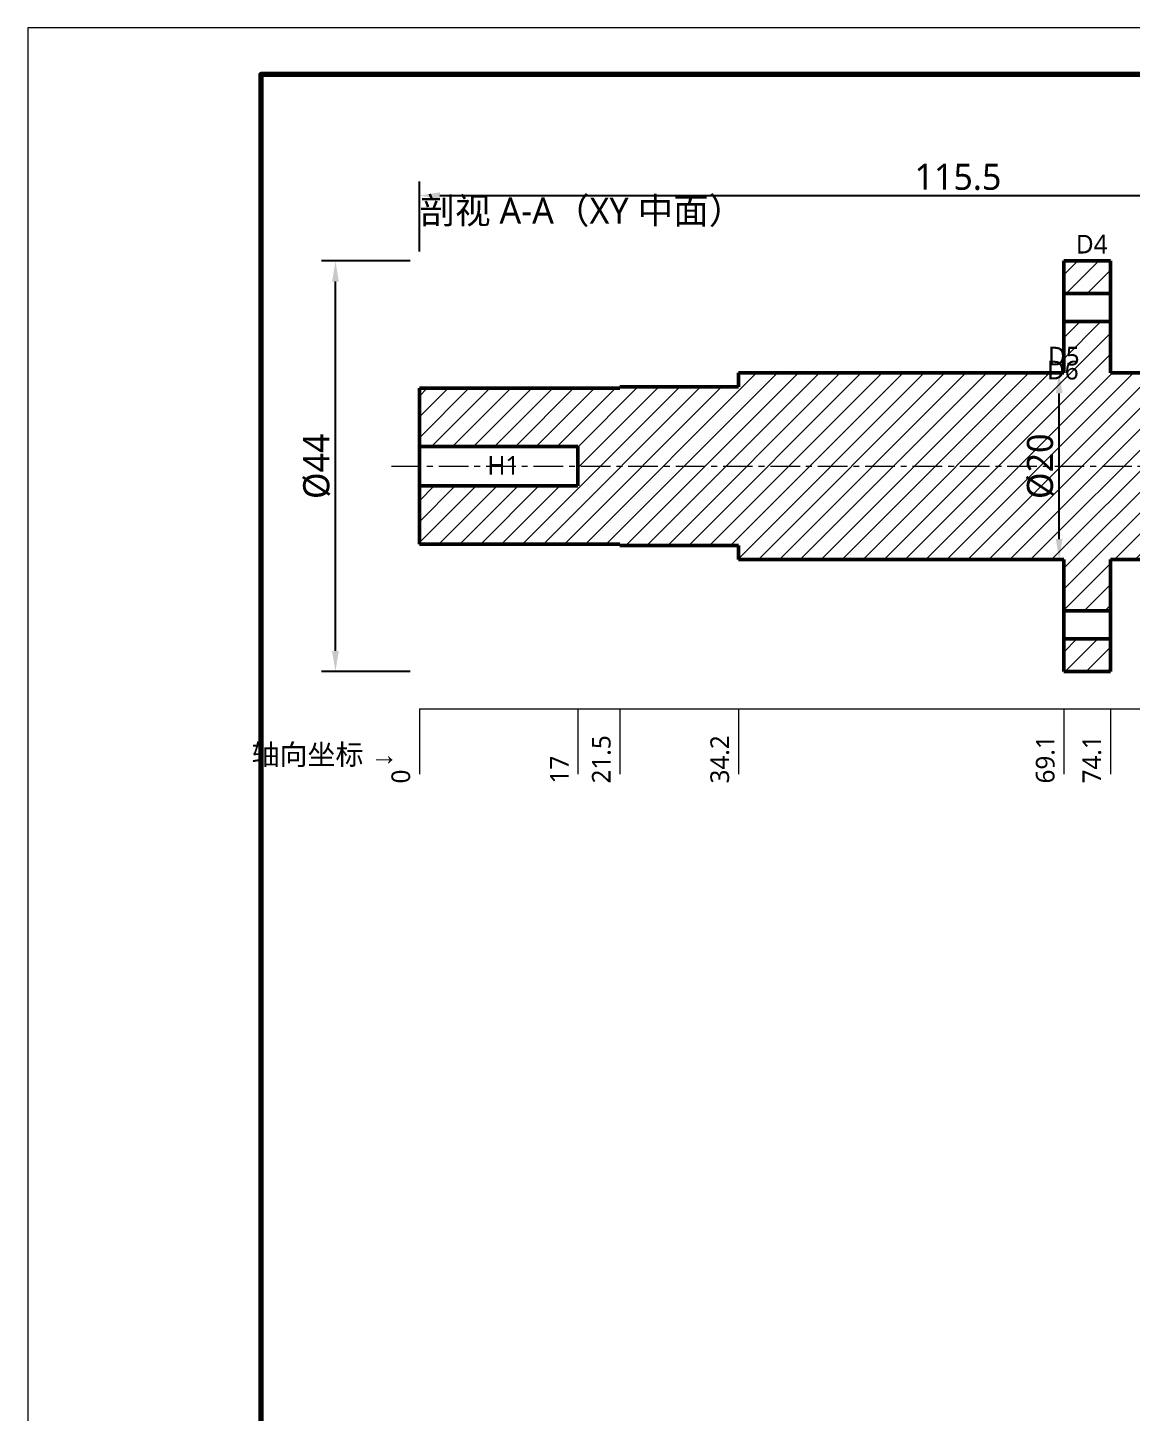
# Model space of a CAD drawing. Header units: millimetres. Extents: x 0 to 420, y 0 to 297.
# Drawn here: x 0 to 118.4, y 148.5 to 297 of the extents above; entities that cross this region are included whole.
import ezdxf

# ---------------------------------------------------------------- set-up
doc = ezdxf.new("R2010")
doc.units = ezdxf.units.MM
doc.linetypes.add('CENTER', pattern=[5.08, 3.175, -0.635, 0.635, -0.635])
for name, color, linetype, lineweight in [('CENTER', 1, 'CENTER', 18), ('DIM', 3, 'CONTINUOUS', 18), ('FRAME', 7, 'CONTINUOUS', 70), ('HATCH', 8, 'CONTINUOUS', 13), ('TEXT', 7, 'CONTINUOUS', 25), ('VISIBLE', 7, 'CONTINUOUS', 50)]:
    doc.layers.add(name, color=color, linetype=linetype, lineweight=lineweight)
doc.styles.add('CJK', font='NotoSansCJK-Regular.ttc')
doc.dimstyles.new('GB', dxfattribs={"dimtxt": 2.8, "dimasz": 2.2, "dimexe": 1.5, "dimexo": 1, "dimgap": 0.6, "dimtad": 1, "dimlfac": 100, "dimzin": 12, "dimdsep": 46, "dimtxsty": 'CJK', "dimcen": 2.5, "dimazin": 3, "dimtfac": 0.5, "dimtmove": 2, "dimatfit": 3})

msp = doc.modelspace()

# ---------------------------------------------------------------- hatches: boundary and pattern name
at = {"layer": 'HATCH'}
h = msp.add_hatch(dxfattribs=at)
h.set_pattern_fill('ANSI31', scale=0.5)
h.paths.add_polyline_path([(116.1, 272), (115.79091, 272), (115.48182, 272), (115.17273, 272), (114.86364, 272), (114.55455, 272), (114.24545, 272), (113.93636, 272), (113.62727, 272), (113.31818, 272), (113.00909, 272), (112.7, 272), (112.39091, 272), (112.08182, 272), (111.77273, 272), (111.46364, 272), (111.15455, 272), (111.1, 271.74545), (111.1, 271.43636), (111.1, 271.12727), (111.1, 270.81818), (111.1, 270.50909), (111.1, 270.2), (111.1, 269.89091), (111.1, 269.58182), (111.1, 269.27273), (111.1, 268.96364), (111.1, 268.65455), (111.25455, 268.5), (111.56364, 268.5), (111.87273, 268.5), (112.18182, 268.5), (112.49091, 268.5), (112.8, 268.5), (113.10909, 268.5), (113.41818, 268.5), (113.72727, 268.5), (114.03636, 268.5), (114.34545, 268.5), (114.65455, 268.5), (114.96364, 268.5), (115.27273, 268.5), (115.58182, 268.5), (115.89091, 268.5), (116.1, 268.6), (116.1, 268.90909), (116.1, 269.21818), (116.1, 269.52727), (116.1, 269.83636), (116.1, 270.14545), (116.1, 270.45455), (116.1, 270.76364), (116.1, 271.07273), (116.1, 271.38182), (116.1, 271.69091), (116.1, 272)])
h = msp.add_hatch(dxfattribs=at)
h.set_pattern_fill('ANSI31', scale=0.5)
h.paths.add_polyline_path([(111.1, 260), (110.27644, 260), (109.45288, 260), (108.62932, 260), (107.80576, 260), (106.98221, 260), (106.15865, 260), (105.33509, 260), (104.51153, 260), (103.68797, 260), (102.86441, 260), (102.04085, 260), (101.21729, 260), (100.39373, 260), (99.57018, 260), (98.74662, 260), (97.92306, 260), (97.0995, 260), (96.27594, 260), (95.45238, 260), (94.62882, 260), (93.80526, 260), (92.9817, 260), (92.15815, 260), (91.33459, 260), (90.51103, 260), (89.68747, 260), (88.86391, 260), (88.04035, 260), (87.21679, 260), (86.39323, 260), (85.56967, 260), (84.74612, 260), (83.92256, 260), (83.099, 260), (82.27544, 260), (81.45188, 260), (80.62832, 260), (79.80476, 260), (78.9812, 260), (78.15764, 260), (77.33409, 260), (76.51053, 260), (76.2, 259.48697), (76.2, 258.66341), (75.53985, 258.5), (74.71629, 258.5), (73.89273, 258.5), (73.06917, 258.5), (72.24561, 258.5), (71.42206, 258.5), (70.5985, 258.5), (69.77494, 258.5), (68.95138, 258.5), (68.12782, 258.5), (67.30426, 258.5), (66.4807, 258.5), (65.65714, 258.5), (64.83358, 258.5), (64.01003, 258.5), (63.33517, 258.35129), (62.51162, 258.35129), (61.68806, 258.35129), (60.8645, 258.35129), (60.04094, 258.35129), (59.21738, 258.35129), (58.39382, 258.35129), (57.57026, 258.35129), (56.7467, 258.35129), (55.92314, 258.35129), (55.09958, 258.35129), (54.27603, 258.35129), (53.45247, 258.35129), (52.62891, 258.35129), (51.80535, 258.35129), (50.98179, 258.35129), (50.15823, 258.35129), (49.33467, 258.35129), (48.51111, 258.35129), (47.68755, 258.35129), (46.864, 258.35129), (46.04044, 258.35129), (45.21688, 258.35129), (44.39332, 258.35129), (43.56976, 258.35129), (42.7462, 258.35129), (42, 258.27393), (42, 257.45038), (42, 256.62682), (42, 255.80326), (42, 254.9797), (42, 254.15614), (42, 253.33258), (42, 252.50902), (42.41454, 252.1), (43.2381, 252.1), (44.06165, 252.1), (44.88521, 252.1), (45.70877, 252.1), (46.53233, 252.1), (47.35589, 252.1), (48.17945, 252.1), (49.00301, 252.1), (49.82657, 252.1), (50.65013, 252.1), (51.47368, 252.1), (52.29724, 252.1), (53.1208, 252.1), (53.94436, 252.1), (54.76792, 252.1), (55.59148, 252.1), (56.41504, 252.1), (57.2386, 252.1), (58.06216, 252.1), (58.88571, 252.1), (59, 251.39073), (59, 250.56717), (59, 249.74361), (59, 248.92005), (59, 248.09649), (58.37293, 247.9), (57.54937, 247.9), (56.72581, 247.9), (55.90226, 247.9), (55.0787, 247.9), (54.25514, 247.9), (53.43158, 247.9), (52.60802, 247.9), (51.78446, 247.9), (50.9609, 247.9), (50.13734, 247.9), (49.31378, 247.9), (48.49023, 247.9), (47.66667, 247.9), (46.84311, 247.9), (46.01955, 247.9), (45.19599, 247.9), (44.37243, 247.9), (43.54887, 247.9), (42.72531, 247.9), (42, 247.80175), (42, 246.9782), (42, 246.15464), (42, 245.33108), (42, 244.50752), (42, 243.68396), (42, 242.8604), (42, 242.03684), (42.43542, 241.64871), (43.25898, 241.64871), (44.08254, 241.64871), (44.9061, 241.64871), (45.72966, 241.64871), (46.55322, 241.64871), (47.37678, 241.64871), (48.20034, 241.64871), (49.0239, 241.64871), (49.84745, 241.64871), (50.67101, 241.64871), (51.49457, 241.64871), (52.31813, 241.64871), (53.14169, 241.64871), (53.96525, 241.64871), (54.78881, 241.64871), (55.61237, 241.64871), (56.43593, 241.64871), (57.25948, 241.64871), (58.08304, 241.64871), (58.9066, 241.64871), (59.73016, 241.64871), (60.55372, 241.64871), (61.37728, 241.64871), (62.20084, 241.64871), (63.0244, 241.64871), (63.69925, 241.5), (64.52281, 241.5), (65.34637, 241.5), (66.16992, 241.5), (66.99348, 241.5), (67.81704, 241.5), (68.6406, 241.5), (69.46416, 241.5), (70.28772, 241.5), (71.11128, 241.5), (71.93484, 241.5), (72.7584, 241.5), (73.58195, 241.5), (74.40551, 241.5), (75.22907, 241.5), (76.05263, 241.5), (76.2, 240.82381), (76.2, 240.00025), (77.02331, 240), (77.84687, 240), (78.67043, 240), (79.49398, 240), (80.31754, 240), (81.1411, 240), (81.96466, 240), (82.78822, 240), (83.61178, 240), (84.43534, 240), (85.2589, 240), (86.08246, 240), (86.90602, 240), (87.72957, 240), (88.55313, 240), (89.37669, 240), (90.20025, 240), (91.02381, 240), (91.84737, 240), (92.67093, 240), (93.49449, 240), (94.31805, 240), (95.1416, 240), (95.96516, 240), (96.78872, 240), (97.61228, 240), (98.43584, 240), (99.2594, 240), (100.08296, 240), (100.90652, 240), (101.73008, 240), (102.55363, 240), (103.37719, 240), (104.20075, 240), (105.02431, 240), (105.84787, 240), (106.67143, 240), (107.49499, 240), (108.31855, 240), (109.14211, 240), (109.96566, 240), (110.78922, 240), (111.1, 239.48722), (111.1, 238.66366), (111.1, 237.8401), (111.1, 237.01654), (111.1, 236.19298), (111.1, 235.36942), (111.1, 234.54586), (111.87769, 234.5), (112.70125, 234.5), (113.52481, 234.5), (114.34837, 234.5), (115.17193, 234.5), (115.99549, 234.5), (116.1, 235.21905), (116.1, 236.04261), (116.1, 236.86617), (116.1, 237.68972), (116.1, 238.51328), (116.1, 239.33684), (116.2604, 240), (117.08396, 240), (117.90752, 240), (118.73108, 240), (119.55464, 240), (120.3782, 240), (121.20175, 240), (122.02531, 240), (122.84887, 240), (123.67243, 240), (124.49599, 240), (125.31955, 240), (126.14311, 240), (126.96667, 240), (127.79023, 240), (128.61378, 240), (129.43734, 240), (130.2609, 240), (131.08446, 240), (131.90802, 240), (132.73158, 240), (133.55514, 240), (134.3787, 240), (135.20226, 240), (136.02581, 240), (136.84937, 240), (137.67293, 240), (138.49649, 240), (139.32005, 240), (140.14361, 240), (140.96717, 240), (141.79073, 240), (142.61429, 240), (143.43784, 240), (144.2614, 240), (145, 240.08496), (145, 240.90852), (145.23208, 241.5), (146.05564, 241.5), (146.8792, 241.5), (147.70276, 241.5), (148.52632, 241.5), (149.34987, 241.5), (150.17343, 241.5), (150.99699, 241.5), (151.82055, 241.5), (152.64411, 241.5), (153.46767, 241.5), (154.29123, 241.5), (155.05, 241.56479), (155.53835, 241.9), (156.15, 241.6881), (156.78546, 241.5), (157.5, 241.60902), (157.5, 242.43258), (157.5, 243.25614), (157.5, 244.0797), (157.5, 244.90326), (157.5, 245.72682), (157.5, 246.55038), (157.5, 247.37393), (157.5, 248.19749), (157.5, 249.02105), (157.5, 249.84461), (157.5, 250.66817), (157.5, 251.49173), (157.5, 252.31529), (157.5, 253.13885), (157.5, 253.96241), (157.5, 254.78596), (157.5, 255.60952), (157.5, 256.43308), (157.5, 257.25664), (157.5, 258.0802), (157.09624, 258.5), (156.27268, 258.5), (155.84912, 258.1), (155.05, 258.12444), (154.60201, 258.5), (153.77845, 258.5), (152.95489, 258.5), (152.13133, 258.5), (151.30777, 258.5), (150.48421, 258.5), (149.66065, 258.5), (148.83709, 258.5), (148.01353, 258.5), (147.18997, 258.5), (146.36642, 258.5), (145.54286, 258.5), (145, 258.7807), (145, 259.60426), (144.57218, 260), (143.74862, 260), (142.92506, 260), (142.1015, 260), (141.27794, 260), (140.45439, 260), (139.63083, 260), (138.80727, 260), (137.98371, 260), (137.16015, 260), (136.33659, 260), (135.51303, 260), (134.68947, 260), (133.86591, 260), (133.04236, 260), (132.2188, 260), (131.39524, 260), (130.57168, 260), (129.74812, 260), (128.92456, 260), (128.101, 260), (127.27744, 260), (126.45388, 260), (125.63033, 260), (124.80677, 260), (123.98321, 260), (123.15965, 260), (122.33609, 260), (121.51253, 260), (120.68897, 260), (119.86541, 260), (119.04185, 260), (118.2183, 260), (117.39474, 260), (116.57118, 260), (116.1, 260.35238), (116.1, 261.17594), (116.1, 261.9995), (116.1, 262.82306), (116.1, 263.64662), (116.1, 264.47018), (116.1, 265.29373), (115.48271, 265.5), (114.65915, 265.5), (113.83559, 265.5), (113.01203, 265.5), (112.18847, 265.5), (111.36491, 265.5), (111.1, 264.94135), (111.1, 264.11779), (111.1, 263.29424), (111.1, 262.47068), (111.1, 261.64712), (111.1, 260.82356), (111.1, 260)])
h = msp.add_hatch(dxfattribs=at)
h.set_pattern_fill('ANSI31', scale=0.5)
h.paths.add_polyline_path([(111.1, 228), (111.40909, 228), (111.71818, 228), (112.02727, 228), (112.33636, 228), (112.64545, 228), (112.95455, 228), (113.26364, 228), (113.57273, 228), (113.88182, 228), (114.19091, 228), (114.5, 228), (114.80909, 228), (115.11818, 228), (115.42727, 228), (115.73636, 228), (116.04545, 228), (116.1, 228.25455), (116.1, 228.56364), (116.1, 228.87273), (116.1, 229.18182), (116.1, 229.49091), (116.1, 229.8), (116.1, 230.10909), (116.1, 230.41818), (116.1, 230.72727), (116.1, 231.03636), (116.1, 231.34545), (115.94545, 231.5), (115.63636, 231.5), (115.32727, 231.5), (115.01818, 231.5), (114.70909, 231.5), (114.4, 231.5), (114.09091, 231.5), (113.78182, 231.5), (113.47273, 231.5), (113.16364, 231.5), (112.85455, 231.5), (112.54545, 231.5), (112.23636, 231.5), (111.92727, 231.5), (111.61818, 231.5), (111.30909, 231.5), (111.1, 231.4), (111.1, 231.09091), (111.1, 230.78182), (111.1, 230.47273), (111.1, 230.16364), (111.1, 229.85455), (111.1, 229.54545), (111.1, 229.23636), (111.1, 228.92727), (111.1, 228.61818), (111.1, 228.30909), (111.1, 228)])

# ---------------------------------------------------------------- linework, layer by layer
at = {"layer": 'CENTER'}
msp.add_line((39, 250), (160.5, 250), dxfattribs=at)
at = {"layer": 'DIM'}
for p, q in [((42, 224), (42, 217)), ((42, 224), (155.05, 224)), ((59, 224), (59, 217)), ((63.5, 224), (63.5, 217)), ((76.2, 224), (76.2, 217)), ((111.1, 224), (111.1, 217)), ((116.1, 224), (116.1, 217))]:
    msp.add_line(p, q, dxfattribs=at)
at = {"layer": 'FRAME', "lineweight": 18}
msp.add_lwpolyline([(0, 0), (420, 0), (420, 297), (0, 297)], close=True, dxfattribs=at)
at = {"layer": 'FRAME'}
msp.add_lwpolyline([(25, 5), (415, 5), (415, 292), (25, 292)], close=True, dxfattribs=at)
at = {"layer": 'VISIBLE'}
for points in [[(111.1, 272), (111.1, 268.5)], [(111.1, 272), (116.1, 272)], [(116.1, 272), (116.1, 268.5)], [(111.1, 268.5), (111.1, 268.49581)], [(111.1, 268.5), (116.1, 268.5)], [(111.1, 268.49581), (111.1, 268.48325)], [(111.1, 268.48325), (111.1, 268.46239)], [(111.1, 268.46239), (111.1, 268.43336)], [(111.1, 268.43336), (111.1, 268.39631)], [(111.1, 268.39631), (111.1, 268.35145)], [(111.1, 268.35145), (111.1, 268.29904)], [(111.1, 268.29904), (111.1, 268.23936)], [(111.1, 268.23936), (111.1, 268.17275)], [(111.1, 268.17275), (111.1, 268.09958)], [(111.1, 268.09958), (111.1, 268.02026)], [(111.1, 268.02026), (111.1, 267.93523)], [(111.1, 267.93523), (111.1, 267.84498)], [(111.1, 267.84498), (111.1, 267.75)], [(111.1, 267.75), (111.1, 267.65083)], [(111.1, 267.65083), (111.1, 267.54801)], [(111.1, 267.54801), (111.1, 267.44213)], [(111.1, 267.44213), (111.1, 267.33378)], [(111.1, 267.33378), (111.1, 267.22356)], [(116.1, 268.5), (116.1, 268.49581)], [(116.1, 268.49581), (116.1, 268.48325)], [(116.1, 268.48325), (116.1, 268.46239)], [(116.1, 268.46239), (116.1, 268.43336)], [(116.1, 268.43336), (116.1, 268.39631)], [(116.1, 268.39631), (116.1, 268.35145)], [(116.1, 268.35145), (116.1, 268.29904)], [(116.1, 268.29904), (116.1, 268.23936)], [(116.1, 268.23936), (116.1, 268.17275)], [(116.1, 268.17275), (116.1, 268.09958)], [(116.1, 268.09958), (116.1, 268.02026)], [(116.1, 268.02026), (116.1, 267.93523)], [(116.1, 267.93523), (116.1, 267.84498)], [(116.1, 267.84498), (116.1, 267.75)], [(116.1, 267.75), (116.1, 267.65083)], [(116.1, 267.65083), (116.1, 267.54801)], [(116.1, 267.54801), (116.1, 267.44213)], [(116.1, 267.44213), (116.1, 267.33378)], [(116.1, 267.33378), (116.1, 267.22356)], [(111.1, 267.22356), (111.1, 267.1121)], [(111.1, 267.1121), (111.1, 267)], [(111.1, 267), (111.1, 266.8879)], [(111.1, 266.8879), (111.1, 266.77644)], [(111.1, 266.77644), (111.1, 266.66622)], [(111.1, 266.66622), (111.1, 266.55787)], [(111.1, 266.55787), (111.1, 266.45199)], [(111.1, 266.45199), (111.1, 266.34917)], [(111.1, 266.34917), (111.1, 266.25)], [(111.1, 266.25), (111.1, 266.15502)], [(111.1, 266.25), (111.1, 266.15502)], [(111.1, 266.15502), (111.1, 266.06477)], [(111.1, 266.06477), (111.1, 265.97974)], [(111.1, 265.97974), (111.1, 265.90042)], [(111.1, 265.97974), (111.1, 265.90042)], [(111.1, 265.90042), (111.1, 265.82725)], [(111.1, 265.82725), (111.1, 265.70096)], [(111.1, 265.82725), (111.1, 265.76064)], [(116.1, 267.22356), (116.1, 267.1121)], [(116.1, 267.1121), (116.1, 267)], [(116.1, 267), (116.1, 266.8879)], [(116.1, 266.8879), (116.1, 266.77644)], [(116.1, 266.77644), (116.1, 266.66622)], [(116.1, 266.66622), (116.1, 266.55787)], [(116.1, 266.55787), (116.1, 266.45199)], [(116.1, 266.45199), (116.1, 266.34917)], [(116.1, 266.34917), (116.1, 266.25)], [(116.1, 266.25), (116.1, 266.15502)], [(116.1, 266.25), (116.1, 266.15502)], [(116.1, 266.15502), (116.1, 266.06477)], [(116.1, 266.06477), (116.1, 265.97974)], [(116.1, 265.97974), (116.1, 265.90042)], [(116.1, 265.97974), (116.1, 265.90042)], [(116.1, 265.90042), (116.1, 265.82725)], [(116.1, 265.82725), (116.1, 265.70096)], [(116.1, 265.82725), (116.1, 265.76064)], [(111.1, 265.76064), (111.1, 265.70096)], [(111.1, 265.70096), (111.1, 265.64855)], [(111.1, 265.64855), (111.1, 265.56664)], [(111.1, 265.64855), (111.1, 265.60369)], [(111.1, 265.60369), (111.1, 265.56664)], [(111.1, 265.56664), (111.1, 265.53761)], [(111.1, 265.53761), (111.1, 265.5)], [(111.1, 265.53761), (111.1, 265.51675)], [(111.1, 265.51675), (111.1, 265.50419)], [(111.1, 265.50419), (111.1, 265.5)], [(116.1, 265.5), (111.1, 265.5)], [(111.1, 265.5), (111.1, 260)], [(116.1, 265.76064), (116.1, 265.70096)], [(116.1, 265.70096), (116.1, 265.64855)], [(116.1, 265.64855), (116.1, 265.56664)], [(116.1, 265.64855), (116.1, 265.60369)], [(116.1, 265.60369), (116.1, 265.56664)], [(116.1, 265.56664), (116.1, 265.53761)], [(116.1, 265.53761), (116.1, 265.5)], [(116.1, 265.53761), (116.1, 265.51675)], [(116.1, 265.51675), (116.1, 265.50419)], [(116.1, 265.50419), (116.1, 265.5)], [(116.1, 265.5), (116.1, 260)], [(76.2, 260), (76.2, 258.5)], [(76.2, 260), (111.1, 260)], [(116.1, 260), (145, 260)], [(63.5, 258.5), (76.2, 258.5)], [(63.5, 258.5), (63.5, 258.35129)], [(63.5, 258.35129), (42, 258.35129)], [(42, 258.35129), (42, 252.1)], [(42, 252.1), (42, 252.09413)], [(59, 252.1), (42, 252.1)], [(42, 252.09413), (42, 252.07654)], [(42, 252.07654), (42, 252.04735)], [(42, 252.04735), (42, 252.0067)], [(42, 252.0067), (42, 251.95483)], [(42, 251.95483), (42, 251.89203)], [(42, 251.89203), (42, 251.81865)], [(42, 251.81865), (42, 251.7351)], [(42, 251.7351), (42, 251.64185)], [(42, 251.64185), (42, 251.53941)], [(42, 251.53941), (42, 251.42836)], [(42, 251.42836), (42, 251.30933)], [(42, 251.30933), (42, 251.18297)], [(42, 251.18297), (42, 251.05)], [(42, 251.05), (42, 250.91116)], [(59, 252.1), (59, 247.9)], [(42, 250.91116), (42, 250.76722)], [(42, 250.76722), (42, 250.61899)], [(42, 250.61899), (42, 250.46729)], [(42, 250.46729), (42, 250.31299)], [(42, 250.31299), (42, 250.15693)], [(42, 250.15693), (42, 250)], [(42, 250), (42, 249.84307)], [(42, 249.84307), (42, 249.68701)], [(42, 249.68701), (42, 249.53271)], [(42, 249.53271), (42, 249.38101)], [(42, 249.38101), (42, 249.23278)], [(42, 249.23278), (42, 249.08884)], [(42, 249.08884), (42, 248.95)], [(42, 248.95), (42, 248.81703)], [(42, 248.81703), (42, 248.69067)], [(42, 248.69067), (42, 248.57164)], [(42, 248.57164), (42, 248.46059)], [(42, 248.46059), (42, 248.35815)], [(42, 248.35815), (42, 248.2649)], [(42, 248.2649), (42, 248.18135)], [(42, 248.18135), (42, 248.10797)], [(42, 248.10797), (42, 248.04517)], [(42, 248.04517), (42, 247.9933)], [(42, 247.9933), (42, 247.95265)], [(42, 247.95265), (42, 247.92346)], [(42, 247.92346), (42, 247.90587)], [(42, 247.90587), (42, 247.9)], [(59, 247.9), (42, 247.9)], [(42, 247.9), (42, 241.64871)], [(42, 241.64871), (63.5, 241.64871)], [(63.5, 241.64871), (63.5, 241.5)], [(76.2, 241.5), (63.5, 241.5)], [(76.2, 241.5), (76.2, 240)], [(111.1, 240), (76.2, 240)], [(111.1, 240), (111.1, 234.5)], [(145, 240), (116.1, 240)], [(116.1, 240), (116.1, 234.5)], [(111.1, 234.5), (116.1, 234.5)], [(111.1, 234.5), (111.1, 234.46239)], [(111.1, 234.5), (111.1, 234.49581)], [(111.1, 234.49581), (111.1, 234.48325)], [(111.1, 234.48325), (111.1, 234.46239)], [(111.1, 234.46239), (111.1, 234.43336)], [(111.1, 234.43336), (111.1, 234.35145)], [(111.1, 234.43336), (111.1, 234.39631)], [(111.1, 234.39631), (111.1, 234.35145)], [(111.1, 234.35145), (111.1, 234.29904)], [(111.1, 234.29904), (111.1, 234.17275)], [(111.1, 234.29904), (111.1, 234.23936)], [(111.1, 234.23936), (111.1, 234.17275)], [(111.1, 234.17275), (111.1, 234.09958)], [(111.1, 234.09958), (111.1, 234.02026)], [(111.1, 234.09958), (111.1, 234.02026)], [(111.1, 234.02026), (111.1, 233.93523)], [(111.1, 233.93523), (111.1, 233.84498)], [(111.1, 233.84498), (111.1, 233.75)], [(111.1, 233.84498), (111.1, 233.75)], [(111.1, 233.75), (111.1, 233.65083)], [(111.1, 233.65083), (111.1, 233.54801)], [(111.1, 233.54801), (111.1, 233.44213)], [(111.1, 233.44213), (111.1, 233.33378)], [(111.1, 233.33378), (111.1, 233.22356)], [(111.1, 233.22356), (111.1, 233.1121)], [(116.1, 234.5), (116.1, 234.46239)], [(116.1, 234.5), (116.1, 234.49581)], [(116.1, 234.49581), (116.1, 234.48325)], [(116.1, 234.48325), (116.1, 234.46239)], [(116.1, 234.46239), (116.1, 234.43336)], [(116.1, 234.43336), (116.1, 234.35145)], [(116.1, 234.43336), (116.1, 234.39631)], [(116.1, 234.39631), (116.1, 234.35145)], [(116.1, 234.35145), (116.1, 234.29904)], [(116.1, 234.29904), (116.1, 234.17275)], [(116.1, 234.29904), (116.1, 234.23936)], [(116.1, 234.23936), (116.1, 234.17275)], [(116.1, 234.17275), (116.1, 234.09958)], [(116.1, 234.09958), (116.1, 234.02026)], [(116.1, 234.09958), (116.1, 234.02026)], [(116.1, 234.02026), (116.1, 233.93523)], [(116.1, 233.93523), (116.1, 233.84498)], [(116.1, 233.84498), (116.1, 233.75)], [(116.1, 233.84498), (116.1, 233.75)], [(116.1, 233.75), (116.1, 233.65083)], [(116.1, 233.65083), (116.1, 233.54801)], [(116.1, 233.54801), (116.1, 233.44213)], [(116.1, 233.44213), (116.1, 233.33378)], [(116.1, 233.33378), (116.1, 233.22356)], [(116.1, 233.22356), (116.1, 233.1121)], [(111.1, 233.1121), (111.1, 233)], [(111.1, 233), (111.1, 232.8879)], [(111.1, 232.8879), (111.1, 232.77644)], [(111.1, 232.77644), (111.1, 232.66622)], [(111.1, 232.66622), (111.1, 232.55787)], [(111.1, 232.55787), (111.1, 232.45199)], [(111.1, 232.45199), (111.1, 232.34917)], [(111.1, 232.34917), (111.1, 232.25)], [(111.1, 232.25), (111.1, 232.15502)], [(111.1, 232.15502), (111.1, 232.06477)], [(111.1, 232.06477), (111.1, 231.97974)], [(111.1, 231.97974), (111.1, 231.90042)], [(111.1, 231.90042), (111.1, 231.82725)], [(111.1, 231.82725), (111.1, 231.76064)], [(111.1, 231.76064), (111.1, 231.70096)], [(111.1, 231.70096), (111.1, 231.64855)], [(116.1, 233.1121), (116.1, 233)], [(116.1, 233), (116.1, 232.8879)], [(116.1, 232.8879), (116.1, 232.77644)], [(116.1, 232.77644), (116.1, 232.66622)], [(116.1, 232.66622), (116.1, 232.55787)], [(116.1, 232.55787), (116.1, 232.45199)], [(116.1, 232.45199), (116.1, 232.34917)], [(116.1, 232.34917), (116.1, 232.25)], [(116.1, 232.25), (116.1, 232.15502)], [(116.1, 232.15502), (116.1, 232.06477)], [(116.1, 232.06477), (116.1, 231.97974)], [(116.1, 231.97974), (116.1, 231.90042)], [(116.1, 231.90042), (116.1, 231.82725)], [(116.1, 231.82725), (116.1, 231.76064)], [(116.1, 231.76064), (116.1, 231.70096)], [(116.1, 231.70096), (116.1, 231.64855)], [(111.1, 231.64855), (111.1, 231.60369)], [(111.1, 231.60369), (111.1, 231.56664)], [(111.1, 231.56664), (111.1, 231.53761)], [(111.1, 231.53761), (111.1, 231.51675)], [(111.1, 231.51675), (111.1, 231.50419)], [(111.1, 231.50419), (111.1, 231.5)], [(116.1, 231.5), (111.1, 231.5)], [(111.1, 231.5), (111.1, 228)], [(116.1, 231.64855), (116.1, 231.60369)], [(116.1, 231.60369), (116.1, 231.56664)], [(116.1, 231.56664), (116.1, 231.53761)], [(116.1, 231.53761), (116.1, 231.51675)], [(116.1, 231.51675), (116.1, 231.50419)], [(116.1, 231.50419), (116.1, 231.5)], [(116.1, 231.5), (116.1, 228)], [(116.1, 228), (111.1, 228)]]:
    msp.add_lwpolyline(points, dxfattribs=at)

# ---------------------------------------------------------------- texts
at = {"layer": 'DIM', "style": 'CJK'}
for s, height, p in [('D4', 2, (112.4, 272.8)), ('D5', 2, (109.4, 260.8)), ('D6', 2, (109.3, 259.3)), ('H1', 2, (49.3, 249.1)), ('轴向坐标 →', 2.2, (24, 218))]:
    msp.add_text(s, height=height, dxfattribs=at).set_placement(p)
for s, p in [('21.5', (62.5, 216)), ('34.2', (75.2, 216)), ('69.1', (110.1, 216)), ('74.1', (115.1, 216)), ('17', (58, 216)), ('0', (41, 216))]:
    msp.add_text(s, height=2, rotation=90, dxfattribs=at).set_placement(p)
at = {"layer": 'TEXT', "style": 'CJK'}
msp.add_text('剖视 A-A（XY 中面）', height=2.8, dxfattribs=at).set_placement((42, 276))

# ---------------------------------------------------------------- dimensions: what is measured, and where the dimension line sits
at = {"layer": 'DIM'}
msp.add_linear_dim(base=(42, 279), p1=(42, 272), p2=(157.5, 272), text='115.5', dimstyle='GB', dxfattribs=at).render()
for base, p1, p2, text in [((33, 228), (42, 228), (42, 272), 'Ø44'), ((110.6, 240), (110.6, 240), (110.6, 260), 'Ø20')]:
    msp.add_linear_dim(base=base, p1=p1, p2=p2, angle=90, text=text, dimstyle='GB', dxfattribs=at).render()

doc.saveas('drawing.dxf')
